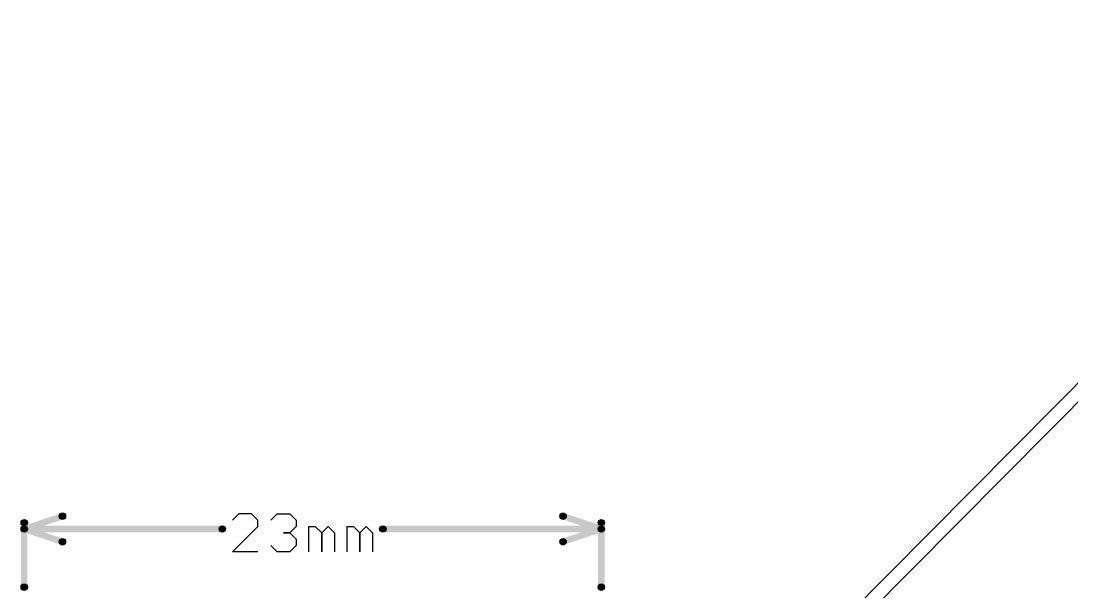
# Model space of a CAD drawing. Header units: millimetres. Extents: x -12 to 5350, y -10 to 5375.
# Drawn here: x -11.63 to 30.26, y 9.69 to 32.44 of the extents above; entities that cross this region are included whole.
import ezdxf

# ---------------------------------------------------------------- set-up
doc = ezdxf.new("R2010")
doc.units = ezdxf.units.MM
doc.layers.add('BottomSolder', color=6, linetype='Continuous')
doc.layers.add('Mechanical16', color=56, linetype='Continuous')

# ---------------------------------------------------------------- blocks, each defined once
blk = doc.blocks.new('SJ_2______B_108')
at = {"layer": 'BottomSolder'}
for p in [(-1.194, 0.147), (0.347, -0.635)]:
    blk.add_line(p, (-5382.008, 5343.308), dxfattribs=at)

msp = doc.modelspace()

# ---------------------------------------------------------------- hatches: boundary and pattern name
at = {"layer": 'Mechanical16'}
h = msp.add_hatch(color=56, dxfattribs=at)
edge = h.paths.add_edge_path()
edge.add_arc((-11.5, 12.454), 0.127, 0, 360)
for points in [[(-11.46, 12.08), (-11.54, 12.32), (-10.016, 12.828), (-9.936, 12.588)], [(9.936, 12.588), (10.016, 12.828), (11.54, 12.32), (11.46, 12.08)], [(-11.373, 9.881), (-11.627, 9.881), (-11.627, 12.454), (-11.373, 12.454)], [(-11.54, 12.08), (-11.46, 12.32), (-9.936, 11.812), (-10.016, 11.572)], [(-11.5, 12.073), (-11.5, 12.327), (-3.606, 12.327), (-3.606, 12.073)], [(2.793, 12.073), (2.793, 12.327), (11.5, 12.327), (11.5, 12.073)], [(10.016, 11.572), (9.936, 11.812), (11.46, 12.32), (11.54, 12.08)], [(11.627, 9.881), (11.373, 9.881), (11.373, 12.454), (11.627, 12.454)]]:
    msp.add_hatch(color=56, dxfattribs=at).paths.add_polyline_path(points)
h = msp.add_hatch(color=56, dxfattribs=at)
edge = h.paths.add_edge_path()
edge.add_arc((-9.976, 12.708), 0.127, 0, 360)
h = msp.add_hatch(color=56, dxfattribs=at)
edge = h.paths.add_edge_path()
edge.add_arc((9.976, 12.708), 0.127, 0, 360)
h = msp.add_hatch(color=56, dxfattribs=at)
edge = h.paths.add_edge_path()
edge.add_arc((11.5, 12.454), 0.127, 0, 360)
h = msp.add_hatch(color=56, dxfattribs=at)
edge = h.paths.add_edge_path()
edge.add_arc((-11.5, 12.2), 0.127, 0, 360)
h = msp.add_hatch(color=56, dxfattribs=at)
edge = h.paths.add_edge_path()
edge.add_arc((-11.5, 12.2), 0.127, 0, 360)
h = msp.add_hatch(color=56, dxfattribs=at)
edge = h.paths.add_edge_path()
edge.add_arc((-11.5, 12.2), 0.127, 0, 360)
h = msp.add_hatch(color=56, dxfattribs=at)
edge = h.paths.add_edge_path()
edge.add_arc((-3.606, 12.2), 0.127, 0, 360)
h = msp.add_hatch(color=56, dxfattribs=at)
edge = h.paths.add_edge_path()
edge.add_arc((2.793, 12.2), 0.127, 0, 360)
h = msp.add_hatch(color=56, dxfattribs=at)
edge = h.paths.add_edge_path()
edge.add_arc((11.5, 12.2), 0.127, 0, 360)
h = msp.add_hatch(color=56, dxfattribs=at)
edge = h.paths.add_edge_path()
edge.add_arc((11.5, 12.2), 0.127, 0, 360)
h = msp.add_hatch(color=56, dxfattribs=at)
edge = h.paths.add_edge_path()
edge.add_arc((11.5, 12.2), 0.127, 0, 360)
h = msp.add_hatch(color=56, dxfattribs=at)
edge = h.paths.add_edge_path()
edge.add_arc((-9.976, 11.692), 0.127, 0, 360)
h = msp.add_hatch(color=56, dxfattribs=at)
edge = h.paths.add_edge_path()
edge.add_arc((9.976, 11.692), 0.127, 0, 360)
h = msp.add_hatch(color=56, dxfattribs=at)
edge = h.paths.add_edge_path()
edge.add_arc((-11.5, 9.881), 0.127, 0, 360)
h = msp.add_hatch(color=56, dxfattribs=at)
edge = h.paths.add_edge_path()
edge.add_arc((11.5, 9.881), 0.127, 0, 360)

# ---------------------------------------------------------------- linework, layer by layer
for p, q in [((-2.946, 12.809), (-3.199, 12.555)), ((-2.438, 12.809), (-2.946, 12.809)), ((-2.184, 12.555), (-2.438, 12.809)), ((-1.676, 12.555), (-1.422, 12.809)), ((-1.422, 12.809), (-0.914, 12.809)), ((-0.914, 12.809), (-0.66, 12.555)), ((-3.199, 11.286), (-2.184, 12.302)), ((-2.184, 12.302), (-2.184, 12.555)), ((-0.66, 12.302), (-0.914, 12.048)), ((-0.66, 12.555), (-0.66, 12.302)), ((-0.152, 11.286), (-0.152, 12.302)), ((-0.152, 12.302), (0.101, 12.302)), ((0.101, 12.302), (0.355, 12.048)), ((0.355, 12.048), (0.609, 12.302)), ((0.609, 12.302), (0.863, 12.048)), ((1.371, 11.286), (1.371, 12.302)), ((1.371, 12.302), (1.625, 12.302)), ((1.625, 12.302), (1.879, 12.048)), ((1.879, 12.048), (2.133, 12.302)), ((2.133, 12.302), (2.387, 12.048)), ((-0.914, 12.048), (-1.168, 12.048)), ((-1.168, 12.048), (-0.914, 12.048)), ((-0.914, 12.048), (-0.66, 11.794)), ((-0.66, 11.794), (-0.66, 11.54)), ((0.355, 12.048), (0.355, 11.286)), ((0.355, 11.286), (0.355, 12.048)), ((0.863, 12.048), (0.863, 11.286)), ((1.879, 12.048), (1.879, 11.286)), ((1.879, 11.286), (1.879, 12.048)), ((2.387, 12.048), (2.387, 11.286)), ((-1.422, 11.286), (-1.676, 11.54)), ((-0.66, 11.54), (-0.914, 11.286)), ((-2.184, 11.286), (-3.199, 11.286)), ((-0.914, 11.286), (-1.422, 11.286))]:
    msp.add_line(p, q, dxfattribs=at)
for centre in [(-11.5, 12.454), (-9.976, 12.708), (9.976, 12.708), (11.5, 12.454), (-11.5, 12.2), (-11.5, 12.2), (-11.5, 12.2), (-3.606, 12.2), (2.793, 12.2), (11.5, 12.2), (11.5, 12.2), (11.5, 12.2), (-9.976, 11.692), (9.976, 11.692), (-11.5, 9.881), (11.5, 9.881)]:
    msp.add_circle(centre, 0.127, dxfattribs=at)

# ---------------------------------------------------------------- block references
at = {"rotation": 270}
msp.add_blockref('SJ_2______B_108', (6.3, -7.4), dxfattribs=at)

doc.saveas('drawing.dxf')
